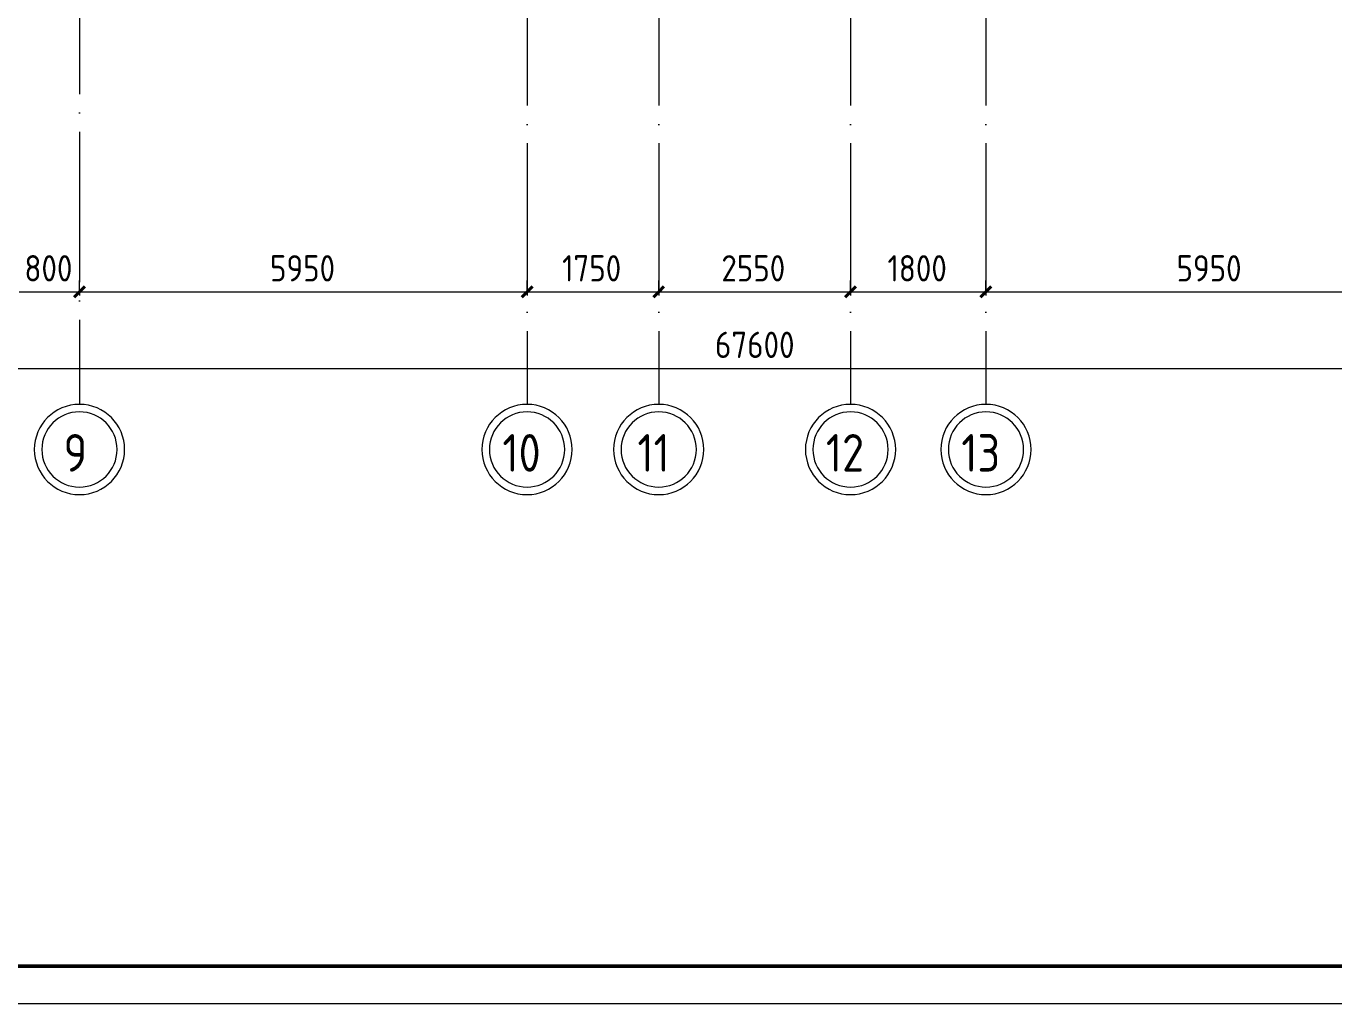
# Model space of a CAD drawing. Header units: millimetres. Extents: x -88595 to 880822, y -1054509 to -148035.
# Drawn here: x 289455 to 306838, y -304452 to -291447 of the extents above; entities that cross this region are included whole.
import ezdxf

# ---------------------------------------------------------------- set-up
doc = ezdxf.new("R2010")
doc.units = ezdxf.units.MM
doc.linetypes.add('ADSK_Линия сетки', pattern=[25, 20, -2.5, 0, -2.5])
for name, color, linetype, lineweight in [('Оборудование', 7, 'Continuous', 18), ('Оси', 7, 'Continuous', 9), ('Основные надписи', 7, 'Continuous', 30), ('Размеры', 7, 'Continuous', 9), ('Тонкие линии', 7, 'Continuous', 18)]:
    doc.layers.add(name, color=color, linetype=linetype, lineweight=lineweight)
doc.styles.add('GOST Common_1', font='GOST_Common.ttf', dxfattribs={"width": 0.9, "height": 500})
doc.styles.add('GOST Common_3', font='GOST_Common.ttf', dxfattribs={"width": 0.9, "height": 2.5})

# ---------------------------------------------------------------- blocks, each defined once
blk = doc.blocks.new('ADSK_Рамка - Форма 3-3616731-План подвала_')
at = {"layer": 'Основные надписи', "lineweight": 50}
blk.add_line((-1361, -143.5), (-197, -143.5), dxfattribs=at)
at = {"layer": 'Тонкие линии', "lineweight": 20}
blk.add_line((-192, -148.5), (-1381, -148.5), dxfattribs=at)
blk = doc.blocks.new('2 этаж')
at = {"layer": 'Оси', "linetype": 'ADSK_Линия сетки', "ltscale": 100}
for p, q in [((325448, 697307), (325448, 631330)), ((327198, 697307), (327198, 631330)), ((329748, 697307), (329748, 631330)), ((331548, 697307), (331548, 631330)), ((319498, 662457), (319498, 631330))]:
    blk.add_line(p, q, dxfattribs=at)
at = {"layer": 'Оси', "lineweight": 20}
for centre, radius, start, end in [((319498, 630730), 600, 0, 180), ((319498, 630730), 500, 0, 180), ((325448, 630730), 600, 0, 180), ((325448, 630730), 500, 0, 180), ((327198, 630730), 600, 0, 180), ((327198, 630730), 500, 0, 180), ((329748, 630730), 600, 0, 180), ((329748, 630730), 500, 0, 180), ((331548, 630730), 600, 0, 180), ((331548, 630730), 500, 0, 180), ((319498, 630730), 600, 180, 0), ((319498, 630730), 500, 180, 0), ((325448, 630730), 600, 180, 0), ((325448, 630730), 500, 180, 0), ((327198, 630730), 600, 180, 0), ((327198, 630730), 500, 180, 0), ((329748, 630730), 600, 180, 0), ((329748, 630730), 500, 180, 0), ((331548, 630730), 600, 180, 0), ((331548, 630730), 500, 180, 0)]:
    blk.add_arc(centre, radius, start, end, dxfattribs=at)
at = {"layer": 'Размеры', "lineweight": 20}
for p, q in [((319498, 632828), (319498, 632978)), ((319498, 632828), (319498, 632978)), ((325448, 632828), (325448, 632978)), ((325448, 632828), (325448, 632978)), ((327198, 632828), (327198, 632978)), ((327198, 632828), (327198, 632978)), ((329748, 632828), (329748, 632978)), ((329748, 632828), (329748, 632978)), ((331548, 632828), (331548, 632978)), ((331548, 632828), (331548, 632978)), ((318698, 632828), (319498, 632828)), ((319498, 632828), (319498, 632778)), ((319498, 632828), (325448, 632828)), ((319498, 632828), (319498, 632778)), ((325448, 632828), (325448, 632778)), ((325448, 632828), (327198, 632828)), ((325448, 632828), (325448, 632778)), ((327198, 632828), (327198, 632778)), ((327198, 632828), (329748, 632828)), ((327198, 632828), (327198, 632778)), ((329748, 632828), (329748, 632778)), ((329748, 632828), (331548, 632828)), ((329748, 632828), (329748, 632778)), ((331548, 632828), (331548, 632778)), ((331548, 632828), (337498, 632828)), ((331548, 632828), (331548, 632778)), ((294548, 631809), (362448, 631809))]:
    blk.add_line(p, q, dxfattribs=at)
at = {"layer": 'Размеры', "lineweight": 40}
for p, q in [((319498, 632828), (319427, 632757)), ((319498, 632828), (319427, 632757)), ((319498, 632828), (319568, 632898)), ((319498, 632828), (319568, 632898)), ((325448, 632828), (325377, 632757)), ((325448, 632828), (325377, 632757)), ((325448, 632828), (325518, 632898)), ((325448, 632828), (325518, 632898)), ((327198, 632828), (327127, 632757)), ((327198, 632828), (327127, 632757)), ((327198, 632828), (327268, 632898)), ((327198, 632828), (327268, 632898)), ((329748, 632828), (329677, 632757)), ((329748, 632828), (329677, 632757)), ((329748, 632828), (329818, 632898)), ((329748, 632828), (329818, 632898)), ((331548, 632828), (331477, 632757)), ((331548, 632828), (331477, 632757)), ((331548, 632828), (331618, 632898)), ((331548, 632828), (331618, 632898))]:
    blk.add_line(p, q, dxfattribs=at)
at = {"layer": 'Оси', "style": 'GOST Common_1', "width": 0.9}
for s, p in [('9', (319286, 630435)), ('10', (325120, 630435)), ('11', (326915, 630435)), ('12', (329420, 630435)), ('13', (331220, 630435))]:
    blk.add_text(s, height=500, dxfattribs=at).set_placement(p)
at = {"layer": 'Размеры', "lineweight": 20, "char_height": 350, "attachment_point": 1, "line_spacing_factor": 1.022761, "style": 'GOST Common_3'}
for s, insert, width in [('800', (318766, 633315), 794.69), ('5950', (322031, 633315), 1059.58), ('1750', (325914, 633315), 980.83), ('2550', (328031, 633315), 1059.58), ('1800', (330239, 633315), 980.83), ('5950', (334081, 633315), 1059.58), ('67600', (327946, 632297), 1324.48)]:
    blk.add_mtext(s, dxfattribs=dict(at, insert=insert, width=width))

msp = doc.modelspace()

# ---------------------------------------------------------------- block references
at = {"layer": 'Оборудование', "color": 5, "true_color": 0x0000ff}
msp.add_blockref('2 этаж', (-29334, -927808), dxfattribs=at)
at = {"layer": 'Основные надписи', "lineweight": 9, "xscale": 100, "yscale": 100, "zscale": 100}
msp.add_blockref('ADSK_Рамка - Форма 3-3616731-План подвала_', (378463, -289602), dxfattribs=at)

doc.saveas('drawing.dxf')
